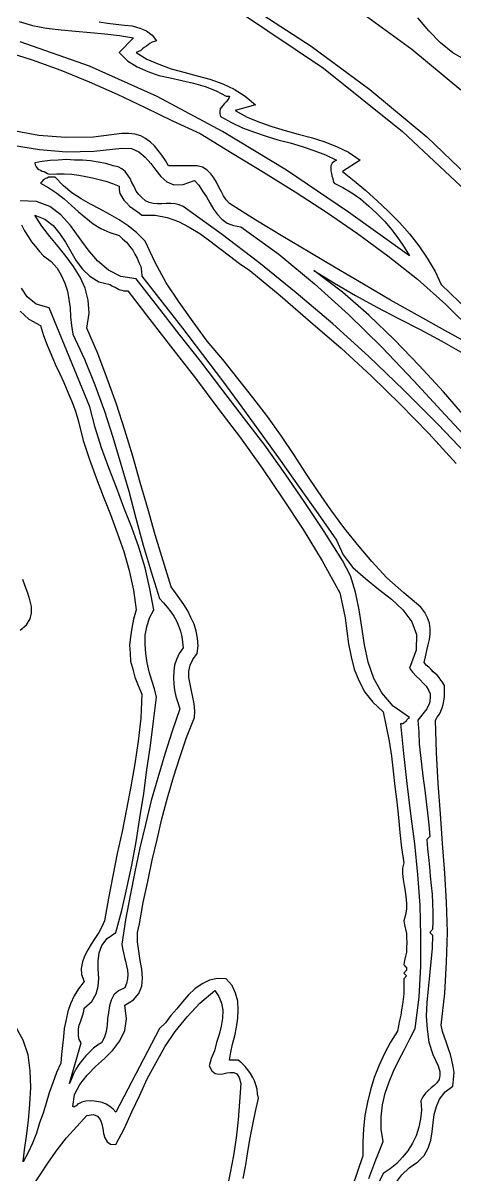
# Model space of a CAD drawing. Extents: x 0.03 to 7.3, y 0.03 to 7.17.
# Drawn here: x 4.513 to 5.491, y 3.108 to 5.717 of the extents above; entities that cross this region are included whole.
import ezdxf

# ---------------------------------------------------------------- set-up
doc = ezdxf.new("R2010")
doc.units = 0
doc.layers.add('1', color=7, linetype='Continuous')

msp = doc.modelspace()

# ---------------------------------------------------------------- linework, layer by layer
for points in [[(3.967, 6.125), (4.13, 6.1), (4.29, 6.067), (4.445, 6.023), (4.597, 5.969), (4.745, 5.907), (4.888, 5.835), (5.028, 5.754), (5.165, 5.665), (5.298, 5.567), (5.427, 5.46), (5.519, 5.372)], [(4.685, 5.72), (4.704, 5.717), (4.723, 5.715), (4.742, 5.713), (4.76, 5.711), (4.777, 5.706), (4.792, 5.7), (4.805, 5.69), (4.815, 5.677), (4.81, 5.676), (4.805, 5.674), (4.8, 5.671), (4.796, 5.668), (4.792, 5.665), (4.787, 5.662), (4.783, 5.659), (4.779, 5.655), (4.774, 5.653), (4.769, 5.651), (4.793, 5.636), (4.82, 5.624), (4.848, 5.614), (4.877, 5.606), (4.907, 5.598), (4.936, 5.59), (4.965, 5.58), (4.991, 5.568), (5.016, 5.552), (5.039, 5.532), (4.993, 5.519), (5.02, 5.504), (5.048, 5.493), (5.076, 5.483), (5.106, 5.474), (5.136, 5.466), (5.165, 5.458), (5.194, 5.449), (5.223, 5.438), (5.25, 5.425), (5.276, 5.407), (5.236, 5.381), (5.263, 5.36), (5.289, 5.338), (5.315, 5.315), (5.34, 5.291), (5.365, 5.266), (5.388, 5.24), (5.409, 5.213), (5.428, 5.185), (5.446, 5.155), (5.46, 5.125), (5.562, 5.027)]]:
    msp.add_lwpolyline(points)
at = {"layer": '1'}
for points in [[(4.651, 6.059), (4.781, 6.009), (4.909, 5.953), (5.034, 5.891), (5.157, 5.82), (5.277, 5.743), (5.393, 5.658), (5.504, 5.566)], [(5.003, 5.743), (5.193, 5.615), (5.372, 5.472), (5.54, 5.315)], [(4.504, 5.721), (4.534, 5.712), (4.566, 5.706), (4.599, 5.702), (4.631, 5.699), (4.665, 5.696), (4.698, 5.693), (4.731, 5.689), (4.763, 5.684), (4.73, 5.651), (4.749, 5.632), (4.771, 5.618), (4.795, 5.608), (4.82, 5.599), (4.846, 5.593), (4.872, 5.587), (4.899, 5.581), (4.925, 5.574), (4.95, 5.564), (4.973, 5.552), (4.98, 5.552), (4.979, 5.547), (4.976, 5.543), (4.973, 5.539), (4.969, 5.535), (4.965, 5.531), (4.962, 5.527), (4.959, 5.523), (4.958, 5.518), (4.958, 5.512), (4.96, 5.506), (4.985, 5.492), (5.01, 5.48), (5.037, 5.47), (5.063, 5.461), (5.09, 5.453), (5.118, 5.446), (5.145, 5.438), (5.171, 5.429), (5.198, 5.419), (5.223, 5.407), (5.217, 5.404), (5.213, 5.4), (5.21, 5.394), (5.21, 5.389), (5.21, 5.383), (5.211, 5.377), (5.212, 5.371), (5.214, 5.365), (5.215, 5.36), (5.217, 5.355), (5.237, 5.345), (5.257, 5.333), (5.277, 5.319), (5.296, 5.303), (5.314, 5.286), (5.332, 5.268), (5.348, 5.249), (5.363, 5.229), (5.376, 5.21), (5.388, 5.19), (5.25, 5.289), (5.109, 5.384), (4.964, 5.472), (4.816, 5.551), (4.663, 5.62), (4.506, 5.675)], [(5.518, 5.632), (5.486, 5.65), (5.458, 5.673), (5.432, 5.7), (5.407, 5.729)], [(4.256, 5.69), (4.328, 5.683), (4.398, 5.671), (4.467, 5.655), (4.533, 5.634), (4.598, 5.611), (4.662, 5.584), (4.726, 5.556), (4.789, 5.526), (4.851, 5.496), (4.914, 5.467), (4.986, 5.423), (5.057, 5.38), (5.129, 5.335), (5.2, 5.289), (5.27, 5.241), (5.339, 5.19), (5.406, 5.137), (5.47, 5.08), (5.532, 5.019)], [(5.53, 4.987), (5.468, 5.021), (5.406, 5.056), (5.345, 5.09), (5.284, 5.126), (5.222, 5.162), (5.162, 5.198), (5.101, 5.234), (5.04, 5.271), (4.98, 5.309), (4.973, 5.317), (4.967, 5.326), (4.962, 5.335), (4.956, 5.346), (4.951, 5.357), (4.945, 5.367), (4.938, 5.376), (4.93, 5.384), (4.919, 5.391), (4.907, 5.394), (4.842, 5.394), (4.835, 5.406), (4.827, 5.418), (4.819, 5.429), (4.81, 5.439), (4.801, 5.448), (4.79, 5.456), (4.779, 5.462), (4.766, 5.466), (4.752, 5.467), (4.736, 5.467), (4.672, 5.459), (4.609, 5.458), (4.548, 5.463), (4.487, 5.474)], [(4.489, 5.441), (4.55, 5.431), (4.611, 5.426), (4.673, 5.427), (4.736, 5.434), (4.758, 5.433), (4.775, 5.426), (4.789, 5.414), (4.802, 5.399), (4.813, 5.384), (4.825, 5.37), (4.838, 5.358), (4.854, 5.351), (4.875, 5.352), (4.901, 5.361), (4.911, 5.35), (4.919, 5.337), (4.928, 5.324), (4.936, 5.31), (4.944, 5.296), (4.953, 5.284), (4.963, 5.273), (4.975, 5.264), (4.989, 5.259), (5.006, 5.256), (5.092, 5.194), (5.173, 5.127), (5.25, 5.057), (5.325, 4.983), (5.398, 4.907), (5.469, 4.83), (5.541, 4.752)], [(5.53, 4.727), (5.453, 4.808), (5.375, 4.886), (5.296, 4.962), (5.214, 5.036), (5.131, 5.106), (5.047, 5.175), (4.961, 5.24), (4.875, 5.302), (4.866, 5.306), (4.857, 5.308), (4.847, 5.309), (4.837, 5.309), (4.827, 5.308), (4.817, 5.308), (4.807, 5.309), (4.798, 5.311), (4.79, 5.315), (4.782, 5.322), (4.775, 5.329), (4.769, 5.337), (4.764, 5.347), (4.759, 5.356), (4.755, 5.365), (4.75, 5.373), (4.744, 5.381), (4.736, 5.387), (4.728, 5.392), (4.717, 5.394), (4.7, 5.399), (4.683, 5.402), (4.665, 5.405), (4.647, 5.407), (4.629, 5.407), (4.611, 5.408), (4.592, 5.407), (4.574, 5.406), (4.556, 5.404), (4.539, 5.401), (4.54, 5.396), (4.542, 5.392), (4.545, 5.388), (4.548, 5.386), (4.552, 5.384), (4.556, 5.382), (4.56, 5.381), (4.564, 5.379), (4.568, 5.377), (4.572, 5.375), (4.589, 5.376), (4.606, 5.376), (4.623, 5.375), (4.639, 5.373), (4.655, 5.37), (4.67, 5.367), (4.685, 5.363), (4.7, 5.359), (4.715, 5.354), (4.73, 5.348), (4.73, 5.34), (4.732, 5.331), (4.736, 5.324), (4.741, 5.316), (4.747, 5.31), (4.754, 5.303), (4.761, 5.297), (4.769, 5.292), (4.776, 5.287), (4.782, 5.282), (4.812, 5.282), (4.839, 5.277), (4.865, 5.268), (4.889, 5.255), (4.913, 5.241), (4.936, 5.224), (4.958, 5.207), (4.98, 5.19), (5.003, 5.173), (5.026, 5.157), (5.095, 5.1), (5.164, 5.041), (5.233, 4.981), (5.301, 4.918), (5.367, 4.854), (5.432, 4.788), (5.494, 4.72)], [(5.357, 3.09), (5.371, 3.108), (5.387, 3.124), (5.407, 3.138), (5.421, 3.152), (5.43, 3.169), (5.436, 3.187), (5.439, 3.206), (5.442, 3.226), (5.444, 3.245), (5.449, 3.263), (5.456, 3.28), (5.469, 3.296), (5.486, 3.309), (5.488, 3.324), (5.489, 3.34), (5.487, 3.354), (5.484, 3.368), (5.481, 3.381), (5.476, 3.394), (5.472, 3.407), (5.467, 3.42), (5.463, 3.433), (5.46, 3.447), (5.468, 3.52), (5.472, 3.59), (5.474, 3.658), (5.472, 3.726), (5.468, 3.792), (5.463, 3.859), (5.458, 3.926), (5.453, 3.995), (5.449, 4.065), (5.447, 4.138), (5.451, 4.145), (5.456, 4.152), (5.459, 4.159), (5.462, 4.166), (5.464, 4.174), (5.466, 4.182), (5.467, 4.19), (5.467, 4.199), (5.467, 4.208), (5.467, 4.217), (5.463, 4.224), (5.459, 4.229), (5.455, 4.235), (5.451, 4.24), (5.446, 4.244), (5.442, 4.248), (5.437, 4.253), (5.432, 4.258), (5.426, 4.263), (5.421, 4.269), (5.424, 4.282), (5.427, 4.296), (5.43, 4.309), (5.433, 4.321), (5.435, 4.334), (5.435, 4.346), (5.433, 4.358), (5.429, 4.37), (5.423, 4.382), (5.414, 4.394), (5.375, 4.427), (5.337, 4.461), (5.303, 4.498), (5.27, 4.536), (5.239, 4.575), (5.21, 4.615), (5.181, 4.656), (5.153, 4.698), (5.126, 4.74), (5.098, 4.782), (5.066, 4.826), (5.033, 4.869), (4.999, 4.912), (4.965, 4.955), (4.93, 4.997), (4.898, 5.041), (4.866, 5.085), (4.837, 5.129), (4.812, 5.175), (4.789, 5.223), (4.77, 5.242), (4.751, 5.258), (4.73, 5.272), (4.709, 5.284), (4.687, 5.296), (4.665, 5.307), (4.644, 5.319), (4.623, 5.333), (4.604, 5.349), (4.585, 5.368), (4.581, 5.368), (4.577, 5.368), (4.574, 5.368), (4.57, 5.368), (4.567, 5.366), (4.563, 5.365), (4.56, 5.363), (4.557, 5.361), (4.555, 5.358), (4.552, 5.355), (4.571, 5.344), (4.589, 5.332), (4.606, 5.319), (4.622, 5.304), (4.638, 5.29), (4.655, 5.276), (4.671, 5.263), (4.689, 5.252), (4.709, 5.243), (4.73, 5.236), (4.738, 5.229), (4.747, 5.221), (4.754, 5.212), (4.761, 5.203), (4.766, 5.194), (4.771, 5.185), (4.775, 5.175), (4.779, 5.166), (4.781, 5.155), (4.782, 5.144), (4.828, 5.085), (4.874, 5.026), (4.919, 4.967), (4.964, 4.907), (5.008, 4.847), (5.052, 4.787), (5.095, 4.727), (5.138, 4.666), (5.181, 4.606), (5.223, 4.546), (5.238, 4.513), (5.26, 4.484), (5.288, 4.459), (5.318, 4.435), (5.347, 4.412), (5.373, 4.388), (5.393, 4.361), (5.404, 4.332), (5.403, 4.297), (5.388, 4.256), (5.395, 4.247), (5.403, 4.238), (5.412, 4.23), (5.419, 4.222), (5.426, 4.215), (5.431, 4.206), (5.435, 4.198), (5.435, 4.188), (5.433, 4.177), (5.427, 4.164), (5.407, 4.138), (5.409, 4.111), (5.41, 4.084), (5.413, 4.058), (5.416, 4.032), (5.419, 4.006), (5.423, 3.98), (5.426, 3.953), (5.429, 3.928), (5.432, 3.901), (5.434, 3.875), (5.427, 3.868), (5.429, 3.847), (5.431, 3.827), (5.433, 3.806), (5.435, 3.785), (5.437, 3.764), (5.439, 3.744), (5.44, 3.723), (5.441, 3.703), (5.441, 3.683), (5.44, 3.664), (5.434, 3.657), (5.44, 3.651), (5.439, 3.622), (5.436, 3.591), (5.433, 3.56), (5.43, 3.53), (5.427, 3.499), (5.426, 3.468), (5.428, 3.438), (5.432, 3.409), (5.441, 3.381), (5.453, 3.355), (5.457, 3.342), (5.457, 3.333), (5.455, 3.324), (5.45, 3.317), (5.444, 3.311), (5.437, 3.305), (5.43, 3.299), (5.424, 3.293), (5.418, 3.285), (5.414, 3.276), (5.415, 3.255), (5.413, 3.235), (5.409, 3.216), (5.403, 3.197), (5.395, 3.18), (5.384, 3.163), (5.372, 3.148), (5.359, 3.134), (5.344, 3.122), (5.328, 3.111), (5.312, 3.077)], [(5.296, 3.1), (5.312, 3.142), (5.328, 3.184), (5.324, 3.212), (5.324, 3.24), (5.327, 3.267), (5.333, 3.293), (5.342, 3.319), (5.352, 3.343), (5.364, 3.368), (5.377, 3.392), (5.389, 3.416), (5.401, 3.44), (5.41, 3.511), (5.414, 3.581), (5.414, 3.65), (5.412, 3.719), (5.407, 3.789), (5.4, 3.858), (5.391, 3.926), (5.383, 3.995), (5.375, 4.063), (5.368, 4.131), (5.371, 4.131), (5.373, 4.131), (5.375, 4.132), (5.377, 4.134), (5.379, 4.135), (5.381, 4.137), (5.382, 4.139), (5.384, 4.141), (5.386, 4.143), (5.388, 4.144), (5.351, 4.17), (5.325, 4.2), (5.307, 4.233), (5.294, 4.27), (5.286, 4.309), (5.28, 4.349), (5.274, 4.388), (5.266, 4.428), (5.254, 4.465), (5.236, 4.5), (5.195, 4.566), (5.151, 4.631), (5.106, 4.696), (5.06, 4.761), (5.012, 4.824), (4.963, 4.888), (4.915, 4.951), (4.866, 5.013), (4.817, 5.076), (4.769, 5.138), (4.734, 5.143), (4.706, 5.158), (4.681, 5.179), (4.66, 5.204), (4.64, 5.232), (4.62, 5.259), (4.598, 5.283), (4.573, 5.302), (4.543, 5.313), (4.506, 5.315)], [(5.011, 3.1), (5.017, 3.131), (5.022, 3.161), (5.027, 3.192), (5.033, 3.222), (5.039, 3.252), (5.046, 3.282), (5.044, 3.292), (5.043, 3.302), (5.04, 3.312), (5.037, 3.321), (5.033, 3.329), (5.028, 3.338), (5.022, 3.346), (5.016, 3.354), (5.008, 3.361), (5, 3.368), (4.98, 3.368), (4.983, 3.386), (4.987, 3.404), (4.992, 3.423), (4.996, 3.443), (4.999, 3.463), (5, 3.482), (4.999, 3.502), (4.994, 3.52), (4.986, 3.537), (4.973, 3.552), (4.953, 3.553), (4.935, 3.549), (4.918, 3.541), (4.902, 3.53), (4.887, 3.516), (4.874, 3.5), (4.861, 3.484), (4.847, 3.469), (4.835, 3.453), (4.822, 3.44), (4.723, 3.25), (4.717, 3.257), (4.709, 3.263), (4.701, 3.268), (4.692, 3.272), (4.684, 3.274), (4.674, 3.275), (4.665, 3.276), (4.655, 3.275), (4.646, 3.273), (4.638, 3.269), (4.636, 3.268), (4.635, 3.266), (4.634, 3.265), (4.632, 3.264), (4.63, 3.263), (4.629, 3.262), (4.627, 3.262), (4.625, 3.263), (4.629, 3.29), (4.641, 3.313), (4.658, 3.334), (4.677, 3.354), (4.697, 3.372), (4.716, 3.391), (4.732, 3.412), (4.743, 3.435), (4.747, 3.462), (4.743, 3.493), (4.763, 3.505), (4.775, 3.519), (4.782, 3.536), (4.783, 3.554), (4.782, 3.574), (4.778, 3.594), (4.775, 3.615), (4.772, 3.636), (4.772, 3.657), (4.776, 3.677), (4.785, 3.725), (4.795, 3.773), (4.805, 3.821), (4.816, 3.868), (4.827, 3.915), (4.84, 3.962), (4.853, 4.009), (4.868, 4.054), (4.883, 4.099), (4.901, 4.144), (4.902, 4.159), (4.9, 4.175), (4.897, 4.19), (4.894, 4.205), (4.891, 4.22), (4.888, 4.235), (4.888, 4.249), (4.891, 4.263), (4.897, 4.276), (4.907, 4.289), (4.909, 4.307), (4.908, 4.324), (4.905, 4.34), (4.9, 4.356), (4.893, 4.371), (4.886, 4.386), (4.877, 4.4), (4.868, 4.413), (4.858, 4.427), (4.848, 4.44), (4.83, 4.499), (4.812, 4.558), (4.795, 4.618), (4.778, 4.677), (4.761, 4.736), (4.743, 4.795), (4.724, 4.854), (4.703, 4.912), (4.682, 4.969), (4.657, 5.026), (4.662, 5.06), (4.66, 5.09), (4.653, 5.117), (4.642, 5.142), (4.627, 5.166), (4.61, 5.189), (4.592, 5.211), (4.573, 5.234), (4.555, 5.257), (4.539, 5.282), (4.562, 5.273), (4.581, 5.259), (4.596, 5.24), (4.609, 5.221), (4.621, 5.2), (4.633, 5.179), (4.647, 5.16), (4.664, 5.144), (4.684, 5.131), (4.71, 5.125)], [(4.509, 5.26), (4.516, 5.247), (4.524, 5.234), (4.532, 5.222), (4.541, 5.211), (4.55, 5.2), (4.559, 5.19), (4.576, 5.177), (4.59, 5.162), (4.599, 5.146), (4.607, 5.128), (4.613, 5.11), (4.616, 5.091), (4.619, 5.072), (4.62, 5.052), (4.622, 5.032), (4.625, 5.013), (4.652, 4.956), (4.675, 4.898), (4.697, 4.838), (4.716, 4.779), (4.734, 4.718), (4.752, 4.657), (4.768, 4.596), (4.785, 4.535), (4.803, 4.474), (4.822, 4.414), (4.831, 4.404), (4.839, 4.394), (4.847, 4.384), (4.854, 4.374), (4.86, 4.363), (4.865, 4.352), (4.869, 4.34), (4.872, 4.328), (4.874, 4.315), (4.875, 4.302), (4.866, 4.289), (4.86, 4.276), (4.856, 4.263), (4.854, 4.249), (4.853, 4.235), (4.854, 4.22), (4.856, 4.206), (4.859, 4.192), (4.863, 4.178), (4.868, 4.164), (4.85, 4.113), (4.834, 4.061), (4.818, 4.008), (4.803, 3.956), (4.79, 3.902), (4.777, 3.849), (4.766, 3.795), (4.755, 3.741), (4.745, 3.686), (4.736, 3.631), (4.738, 3.621), (4.74, 3.611), (4.742, 3.601), (4.745, 3.592), (4.747, 3.582), (4.749, 3.572), (4.75, 3.562), (4.749, 3.552), (4.747, 3.542), (4.743, 3.532), (4.729, 3.525), (4.718, 3.516), (4.712, 3.504), (4.708, 3.491), (4.706, 3.476), (4.704, 3.462), (4.703, 3.447), (4.701, 3.433), (4.697, 3.42), (4.69, 3.407), (4.681, 3.402), (4.672, 3.395), (4.664, 3.387), (4.655, 3.378), (4.647, 3.369), (4.639, 3.358), (4.632, 3.348), (4.627, 3.337), (4.622, 3.326), (4.618, 3.315), (4.644, 3.407), (4.64, 3.415), (4.638, 3.423), (4.638, 3.431), (4.638, 3.439), (4.64, 3.447), (4.643, 3.455), (4.645, 3.462), (4.648, 3.471), (4.65, 3.479), (4.651, 3.486), (4.668, 3.501), (4.678, 3.518), (4.683, 3.535), (4.684, 3.554), (4.683, 3.574), (4.683, 3.592), (4.685, 3.611), (4.691, 3.628), (4.703, 3.644), (4.723, 3.657), (4.736, 3.707), (4.748, 3.758), (4.759, 3.81), (4.769, 3.863), (4.777, 3.917), (4.786, 3.972), (4.793, 4.026), (4.801, 4.081), (4.808, 4.136), (4.815, 4.19), (4.81, 4.209), (4.804, 4.228), (4.798, 4.248), (4.794, 4.268), (4.791, 4.289), (4.789, 4.31), (4.789, 4.331), (4.793, 4.35), (4.799, 4.37), (4.809, 4.388), (4.8, 4.436), (4.789, 4.483), (4.775, 4.53), (4.759, 4.575), (4.741, 4.62), (4.724, 4.665), (4.707, 4.71), (4.69, 4.755), (4.676, 4.801), (4.664, 4.848), (4.572, 5.072), (4.542, 5.081), (4.522, 5.097), (4.509, 5.117)], [(5.518, 4.821), (5.465, 4.882), (5.41, 4.942), (5.354, 5), (5.296, 5.056), (5.236, 5.108), (5.171, 5.157), (5.218, 5.128), (5.266, 5.1), (5.314, 5.074), (5.363, 5.048), (5.412, 5.023), (5.461, 4.997), (5.509, 4.97)], [(4.71, 5.125), (4.714, 5.122), (4.717, 5.121), (4.721, 5.119), (4.725, 5.117), (4.729, 5.115), (4.732, 5.113), (4.736, 5.112), (4.74, 5.111), (4.745, 5.111), (4.75, 5.111), (4.8, 5.046), (4.852, 4.979), (4.903, 4.913), (4.954, 4.845), (5.005, 4.778), (5.054, 4.709), (5.101, 4.64), (5.147, 4.57), (5.19, 4.499), (5.23, 4.427), (5.236, 4.399), (5.242, 4.37), (5.246, 4.34), (5.25, 4.311), (5.256, 4.282), (5.263, 4.254), (5.273, 4.228), (5.287, 4.202), (5.305, 4.179), (5.328, 4.157), (5.335, 4.124), (5.342, 4.091), (5.347, 4.057), (5.351, 4.023), (5.355, 3.988), (5.359, 3.953), (5.363, 3.918), (5.366, 3.884), (5.37, 3.849), (5.375, 3.815), (5.372, 3.803), (5.372, 3.791), (5.374, 3.777), (5.376, 3.764), (5.378, 3.751), (5.38, 3.738), (5.381, 3.724), (5.381, 3.71), (5.379, 3.697), (5.375, 3.684), (5.377, 3.675), (5.379, 3.665), (5.381, 3.655), (5.381, 3.645), (5.382, 3.634), (5.381, 3.624), (5.381, 3.613), (5.379, 3.604), (5.377, 3.594), (5.375, 3.585), (5.376, 3.584), (5.377, 3.582), (5.379, 3.581), (5.38, 3.579), (5.381, 3.578), (5.381, 3.576), (5.381, 3.574), (5.381, 3.572), (5.375, 3.565), (5.381, 3.559), (5.375, 3.552), (5.375, 3.541), (5.375, 3.53), (5.375, 3.518), (5.374, 3.506), (5.372, 3.494), (5.37, 3.482), (5.368, 3.47), (5.365, 3.458), (5.363, 3.446), (5.361, 3.434), (5.345, 3.409), (5.331, 3.383), (5.319, 3.357), (5.308, 3.329), (5.3, 3.301), (5.293, 3.273), (5.287, 3.243), (5.284, 3.213), (5.282, 3.182), (5.282, 3.151), (5.258, 3.08)], [(4.506, 5.065), (4.526, 5.047), (4.552, 5.032), (4.559, 5.01), (4.567, 4.988), (4.576, 4.967), (4.585, 4.945), (4.595, 4.924), (4.605, 4.903), (4.614, 4.881), (4.623, 4.86), (4.631, 4.838), (4.638, 4.815), (4.649, 4.772), (4.663, 4.729), (4.678, 4.687), (4.694, 4.646), (4.711, 4.604), (4.726, 4.563), (4.741, 4.52), (4.753, 4.477), (4.763, 4.433), (4.769, 4.388), (4.763, 4.367), (4.759, 4.347), (4.756, 4.327), (4.754, 4.308), (4.755, 4.29), (4.756, 4.272), (4.761, 4.254), (4.766, 4.236), (4.773, 4.217), (4.782, 4.197), (4.779, 4.143), (4.773, 4.091), (4.766, 4.039), (4.757, 3.988), (4.747, 3.937), (4.737, 3.886), (4.726, 3.836), (4.716, 3.786), (4.706, 3.735), (4.697, 3.684), (4.691, 3.67), (4.684, 3.657), (4.675, 3.644), (4.667, 3.631), (4.659, 3.618), (4.652, 3.604), (4.647, 3.591), (4.644, 3.576), (4.645, 3.562), (4.651, 3.546), (4.638, 3.53), (4.628, 3.514), (4.62, 3.496), (4.614, 3.478), (4.61, 3.46), (4.606, 3.44), (4.604, 3.421), (4.602, 3.401), (4.6, 3.381), (4.598, 3.361), (4.588, 3.34), (4.58, 3.317), (4.572, 3.294), (4.565, 3.271), (4.558, 3.248), (4.55, 3.226), (4.543, 3.203), (4.534, 3.18), (4.524, 3.159), (4.513, 3.138), (4.516, 3.165), (4.52, 3.196), (4.525, 3.231), (4.528, 3.268), (4.53, 3.306), (4.529, 3.344), (4.524, 3.38), (4.513, 3.413), (4.497, 3.442)], [(4.506, 4.342), (4.52, 4.354), (4.529, 4.368), (4.532, 4.381), (4.532, 4.396), (4.528, 4.411), (4.523, 4.426), (4.517, 4.442), (4.512, 4.457)], [(4.532, 3.079), (4.551, 3.108), (4.57, 3.137), (4.59, 3.165), (4.611, 3.192), (4.634, 3.218), (4.657, 3.243), (4.672, 3.245), (4.681, 3.241), (4.687, 3.234), (4.691, 3.224), (4.693, 3.213), (4.695, 3.202), (4.698, 3.192), (4.703, 3.183), (4.711, 3.178), (4.723, 3.177), (4.742, 3.214), (4.759, 3.251), (4.777, 3.289), (4.794, 3.326), (4.814, 3.363), (4.834, 3.398), (4.857, 3.433), (4.884, 3.466), (4.913, 3.497), (4.947, 3.526), (4.956, 3.512), (4.962, 3.497), (4.965, 3.481), (4.964, 3.463), (4.961, 3.445), (4.957, 3.426), (4.951, 3.408), (4.946, 3.389), (4.939, 3.372), (4.934, 3.355), (4.94, 3.344), (4.948, 3.338), (4.956, 3.336), (4.965, 3.337), (4.974, 3.339), (4.982, 3.34), (4.99, 3.34), (4.997, 3.337), (5.002, 3.329), (5.006, 3.315), (5.003, 3.274), (5, 3.233), (4.995, 3.192), (4.989, 3.152), (4.982, 3.113), (4.974, 3.074)]]:
    msp.add_lwpolyline(points, dxfattribs=at)

doc.saveas('drawing.dxf')
